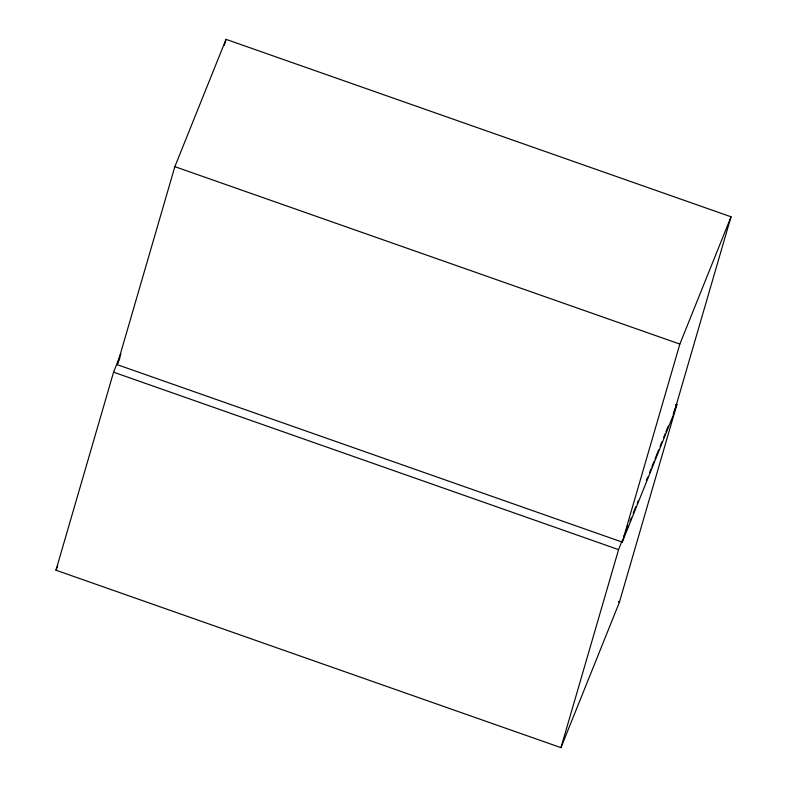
<?xml version="1.0" encoding="UTF-8"?>
<svg xmlns="http://www.w3.org/2000/svg" width="787" height="787" viewBox="0 0 787 787"><rect width="100%" height="100%" fill="white"/><g stroke="black" fill="none" stroke-linecap="round" stroke-linejoin="round"><path stroke-width="1.18" d="M675.61 404.862L676.909 404.508L619.3 602.537L560.964 747.65L55.966 570.211L113.574 372.182L120.873 354.042M117.253 364.676L174.862 166.647L226.036 39.35L731.034 216.789L673.426 414.818L622.251 542.115L117.253 364.676L119.998 357.849M224.325 45.243L226.036 39.35M560.964 747.65L618.572 549.621L622.222 540.551M622.251 542.115L679.86 344.086L731.034 216.789M55.966 570.211L57.795 565.676M623.589 537.147L624.957 533.753M625.862 531.481L628.144 525.814M629.964 521.279L631.331 517.876M633.161 513.34L635.896 506.543M637.263 503.139L638.168 500.876M646.373 480.464L647.74 477.06M649.56 472.525L650.928 469.131M651.843 466.858L654.125 461.192M655.03 458.929L658.68 449.859M660.047 446.455L661.867 441.92M663.697 437.385L665.064 433.981M665.969 431.719L668.252 426.042M673.259 413.578L676.909 404.508M174.862 166.647L679.86 344.086M113.574 372.182L618.572 549.621M618.434 601.416L619.3 602.537"/></g></svg>
